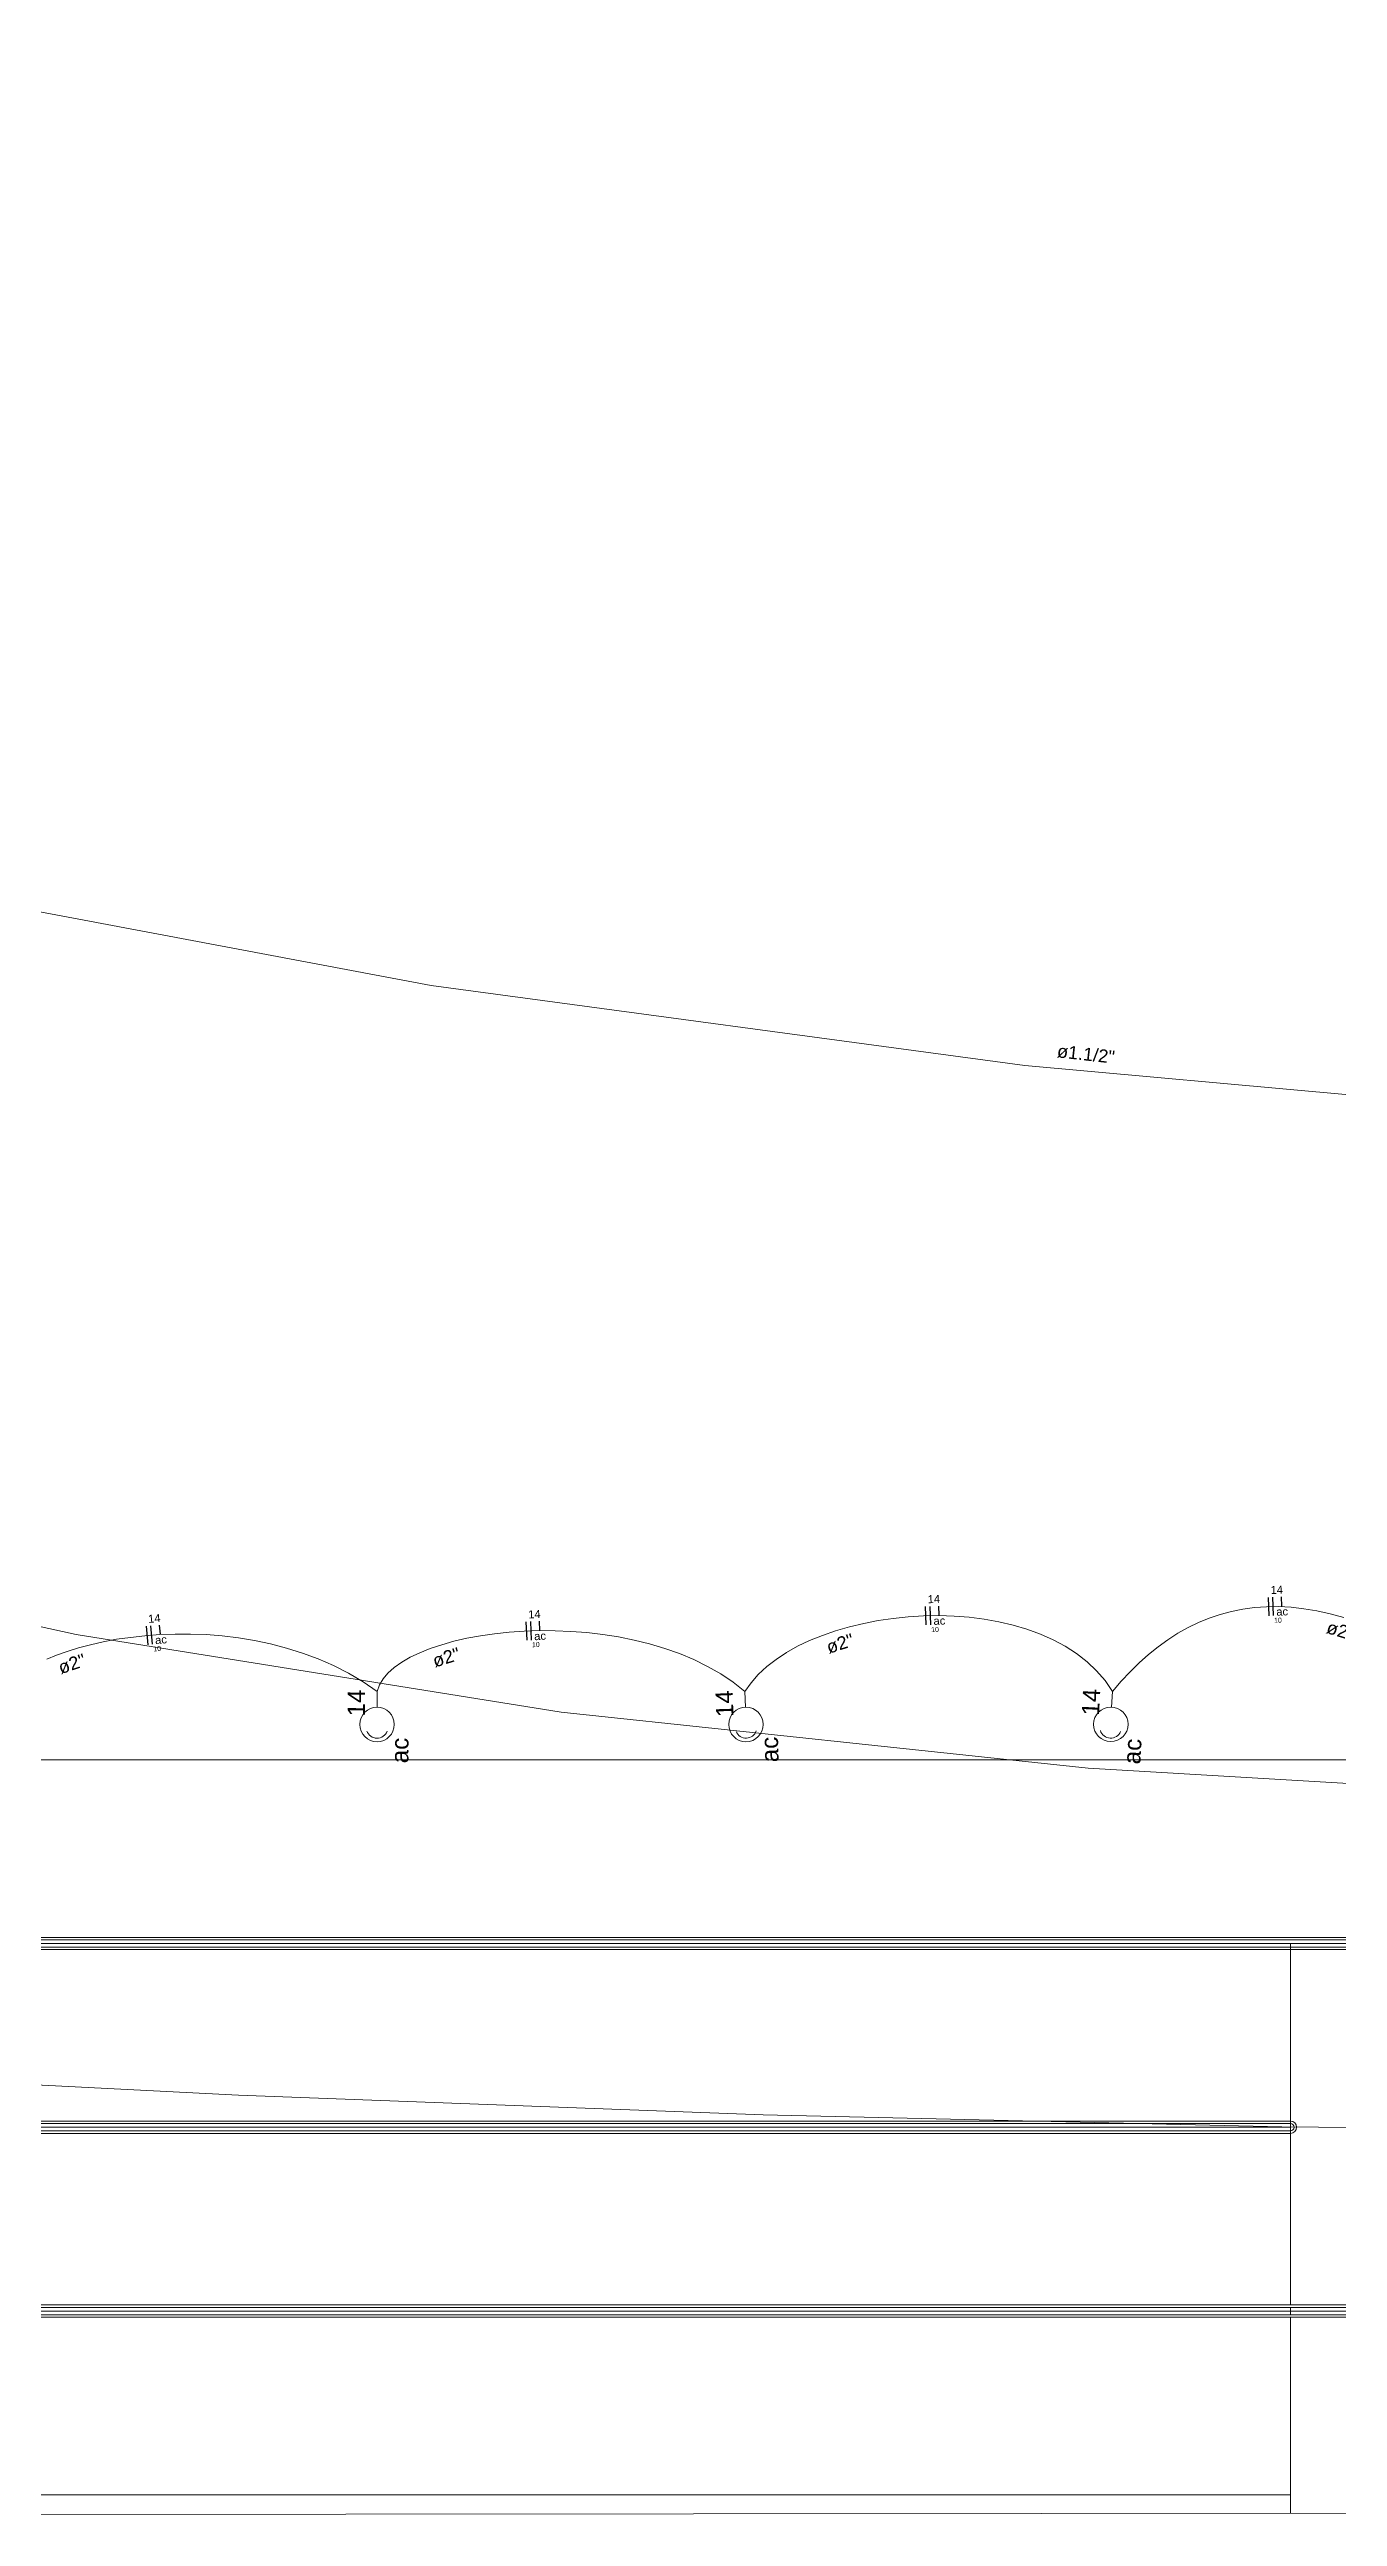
# Model space of a CAD drawing. Header units: millimetres. Extents: x -395 to 1008, y 9 to 692.
# Drawn here: x -98.89 to -88.37, y 26.67 to 46.81 of the extents above; entities that cross this region are included whole.
import ezdxf

# ---------------------------------------------------------------- set-up
doc = ezdxf.new("R2010")
doc.units = ezdxf.units.MM
doc.header["$LTSCALE"] = 0.1
doc.header["$MEASUREMENT"] = 0
for name, color, linetype, lineweight in [('.10 ultra fina', 240, 'Continuous', 5), ('.15', 150, 'Continuous', 15), ('.20', 130, 'Continuous', 5), ('.25', 70, 'Continuous', 5), ('.30', 50, 'Continuous', 5), ('.40 Interno parede', 27, 'Continuous', 5)]:
    doc.layers.add(name, color=color, linetype=linetype, lineweight=lineweight)
doc.styles.add('Arial', font='arial.ttf')

# ---------------------------------------------------------------- blocks, each defined once
blk = doc.blocks.new('eeetet')
at = {"layer": '.10 ultra fina', "color": 240, "lineweight": 5}
for p, q in [((587.941, 92.937), (614.44, 92.937)), ((614.394, 91.487), (589.438, 91.487)), ((589.438, 91.467), (614.395, 91.467)), ((589.441, 91.437), (605.937, 91.437)), ((604.44, 88.487), (604.44, 91.437)), ((605.937, 91.407), (589.438, 91.407)), ((589.438, 91.387), (605.937, 91.387)), ((587.94, 89.967), (604.44, 89.967)), ((604.44, 89.887), (587.94, 89.887)), ((587.941, 89.987), (604.44, 89.987)), ((587.941, 89.937), (604.44, 89.937)), ((604.44, 89.907), (587.941, 89.907)), ((589.441, 88.487), (605.94, 88.487)), ((589.441, 88.467), (605.94, 88.467)), ((589.441, 88.437), (605.94, 88.437)), ((604.44, 88.446), (604.44, 88.468)), ((604.44, 88.446), (604.44, 88.407)), ((605.94, 88.407), (589.44, 88.407)), ((605.94, 88.387), (589.441, 88.387)), ((604.44, 88.387), (604.441, 86.937)), ((575.591, 86.758), (652.586, 86.835)), ((587.941, 86.937), (604.441, 86.937)), ((604.441, 86.937), (604.442, 86.787))]:
    blk.add_line(p, q, dxfattribs=at)
for radius in [0.05, 0.03]:
    blk.add_arc((604.44, 89.937), radius, 269.9999, 89.9999, dxfattribs=at)

msp = doc.modelspace()

# ---------------------------------------------------------------- linework, layer by layer
at = {"layer": '.15', "color": 150, "lineweight": 15}
for p, q in [((-96.214, 33.279), (-96.213, 33.408)), ((-93.208, 33.279), (-93.212, 33.408)), ((-90.219, 33.28), (-90.212, 33.408))]:
    msp.add_line(p, q, dxfattribs=at)
for centre in [(-96.215, 33.138), (-93.204, 33.138), (-90.226, 33.139)]:
    msp.add_circle(centre, 0.141, dxfattribs=at)
for centre, start, end in [((-96.215, 33.114), 199.8763, 339.2465), ((-93.203, 33.114), 202.1275, 341.4977), ((-90.227, 33.114), 197.3067, 336.6769)]:
    msp.add_arc(centre, 0.0881, start, end, dxfattribs=at)
at = {"layer": '.20', "color": 130, "lineweight": 20}
for points in [[(-134.575, 93.723), (-133.725, 88.908), (-132.906, 84.333), (-132.094, 79.994), (-131.264, 75.888), (-130.391, 72.012), (-129.453, 68.362), (-128.423, 64.935), (-127.279, 61.727), (-125.996, 58.736), (-124.55, 55.958), (-122.916, 53.389), (-121.071, 51.028), (-118.989, 48.869), (-116.647, 46.91), (-114.02, 45.148), (-111.085, 43.579), (-107.817, 42.2), (-104.191, 41.008), (-100.184, 39.999), (-95.772, 39.17), (-90.929, 38.518), (-85.632, 38.039)], [(-134.35, 63.657), (-133.093, 61.605), (-131.859, 59.545), (-130.629, 57.489), (-129.381, 55.445), (-128.096, 53.425), (-126.753, 51.437), (-125.331, 49.493), (-123.81, 47.603), (-122.17, 45.776), (-120.39, 44.023), (-118.45, 42.354), (-116.33, 40.779), (-114.008, 39.308), (-111.465, 37.952), (-108.68, 36.719), (-105.633, 35.622), (-102.303, 34.669), (-98.67, 33.871), (-94.713, 33.238), (-90.412, 32.78), (-85.747, 32.507)], [(-90.212, 33.408), (-90.141, 33.491), (-90.068, 33.568), (-89.994, 33.641), (-89.917, 33.709), (-89.84, 33.772), (-89.76, 33.83), (-89.678, 33.882), (-89.595, 33.929), (-89.51, 33.97), (-89.423, 34.006), (-89.333, 34.036), (-89.242, 34.061), (-89.149, 34.079), (-89.054, 34.092), (-88.956, 34.099), (-88.856, 34.1), (-88.755, 34.095), (-88.65, 34.083), (-88.544, 34.065), (-88.435, 34.041), (-88.324, 34.01)], [(-96.213, 33.408), (-96.329, 33.486), (-96.448, 33.556), (-96.571, 33.619), (-96.697, 33.674), (-96.824, 33.721), (-96.954, 33.762), (-97.085, 33.796), (-97.216, 33.823), (-97.347, 33.845), (-97.478, 33.861), (-97.609, 33.871), (-97.737, 33.876), (-97.864, 33.876), (-97.989, 33.871), (-98.11, 33.862), (-98.228, 33.849), (-98.341, 33.833), (-98.451, 33.813), (-98.555, 33.789), (-98.653, 33.763), (-98.745, 33.734), (-98.831, 33.703), (-98.91, 33.67)], [(-93.212, 33.408), (-93.308, 33.483), (-93.409, 33.551), (-93.517, 33.612), (-93.629, 33.667), (-93.746, 33.716), (-93.866, 33.759), (-93.99, 33.796), (-94.116, 33.827), (-94.244, 33.853), (-94.373, 33.873), (-94.502, 33.888), (-94.632, 33.898), (-94.761, 33.903), (-94.888, 33.904), (-95.014, 33.899), (-95.136, 33.891), (-95.256, 33.878), (-95.371, 33.862), (-95.482, 33.841), (-95.588, 33.817), (-95.687, 33.789), (-95.781, 33.758), (-95.867, 33.723), (-95.945, 33.686), (-96.014, 33.646), (-96.075, 33.603), (-96.126, 33.557), (-96.166, 33.51), (-96.195, 33.46), (-96.213, 33.408)], [(-90.212, 33.408), (-90.273, 33.496), (-90.343, 33.576), (-90.42, 33.65), (-90.506, 33.716), (-90.598, 33.776), (-90.697, 33.829), (-90.801, 33.875), (-90.91, 33.915), (-91.023, 33.949), (-91.14, 33.976), (-91.259, 33.998), (-91.381, 34.013), (-91.505, 34.022), (-91.629, 34.026), (-91.754, 34.024), (-91.879, 34.017), (-92.002, 34.004), (-92.124, 33.986), (-92.243, 33.963), (-92.359, 33.935), (-92.472, 33.902), (-92.58, 33.864), (-92.684, 33.822), (-92.782, 33.776), (-92.873, 33.724), (-92.957, 33.669), (-93.034, 33.61), (-93.103, 33.546), (-93.162, 33.479), (-93.212, 33.408)], [(-132.377, 33.582), (-128.19, 32.962), (-123.734, 32.366), (-119.285, 31.834), (-114.849, 31.364), (-110.43, 30.958), (-106.036, 30.614), (-101.673, 30.332), (-97.347, 30.111), (-93.064, 29.952), (-88.83, 29.854), (-84.651, 29.816)]]:
    msp.add_lwpolyline(points, dxfattribs=at)
at = {"layer": '.25', "color": 70, "lineweight": 25}
for p, q in [((-91.733, 33.95), (-91.738, 34.1)), ((-91.695, 33.951), (-91.701, 34.101)), ((-91.627, 34.029), (-91.63, 34.104)), ((-88.934, 34.025), (-88.94, 34.175)), ((-88.897, 34.026), (-88.903, 34.176)), ((-88.829, 34.104), (-88.832, 34.179)), ((-98.084, 33.789), (-98.098, 33.939)), ((-98.047, 33.793), (-98.061, 33.942)), ((-97.983, 33.874), (-97.99, 33.949)), ((-94.991, 33.826), (-94.999, 33.975)), ((-94.954, 33.827), (-94.961, 33.977)), ((-94.887, 33.906), (-94.89, 33.981))]:
    msp.add_line(p, q, dxfattribs=at)

# ---------------------------------------------------------------- block references
at = {"layer": '.30'}
msp.add_blockref('eeetet', (-693.2, -60.087), dxfattribs=at)

# ---------------------------------------------------------------- texts
at = {"layer": '.40 Interno parede', "color": 27, "attachment_point": 8, "line_spacing_factor": 0.9, "style": 'Arial'}
for s, insert, char_height, width, rotation in [('ø1.1/2"', (-90.435, 38.555), 0.1059, 0.92508, 353.6358), ('14', (-88.87, 34.204), 0.0653, 0.20021, 2.2015), ('14', (-98.03, 33.971), 0.0653, 0.20021, 5.1866), ('14', (-94.929, 34.005), 0.0653, 0.20021, 2.9005), ('14', (-91.669, 34.129), 0.0653, 0.20021, 2.1155), ('ac', (-88.826, 34.026), 0.0653, 0.19011, 2.2015), ('ac', (-97.976, 33.796), 0.0653, 0.19011, 5.1866), ('ac', (-94.883, 33.827), 0.0653, 0.19011, 2.9005), ('ø2"', (-92.419, 33.746), 0.1059, 0.44137, 17.7049), ('10', (-91.66, 33.892), 0.0406, 0.12235, 2.1155), ('ac', (-91.624, 33.951), 0.0653, 0.19011, 2.1155), ('10', (-88.861, 33.968), 0.0406, 0.12235, 2.2015), ('ø2"', (-88.367, 33.851), 0.1059, 0.44137, 343.0933), ('ø2"', (-98.688, 33.581), 0.1059, 0.44137, 18.5471), ('10', (-98.008, 33.736), 0.0406, 0.12235, 5.1866), ('ø2"', (-95.634, 33.633), 0.1059, 0.44137, 17.0059), ('10', (-94.918, 33.769), 0.0406, 0.12235, 2.9005), ('14', (-96.314, 33.313), 0.1412, 0.4338, 89.5595), ('14', (-93.309, 33.309), 0.1412, 0.4338, 91.8112), ('14', (-90.317, 33.317), 0.1412, 0.4338, 86.9927), ('ac', (-92.938, 32.935), 0.1412, 0.4119, 91.8112), ('ac', (-95.957, 32.925), 0.1412, 0.4119, 89.5595), ('ac', (-89.978, 32.914), 0.1412, 0.4119, 86.9927)]:
    msp.add_mtext(s, dxfattribs=dict(at, insert=insert, char_height=char_height, width=width, rotation=rotation))

doc.saveas('drawing.dxf')
